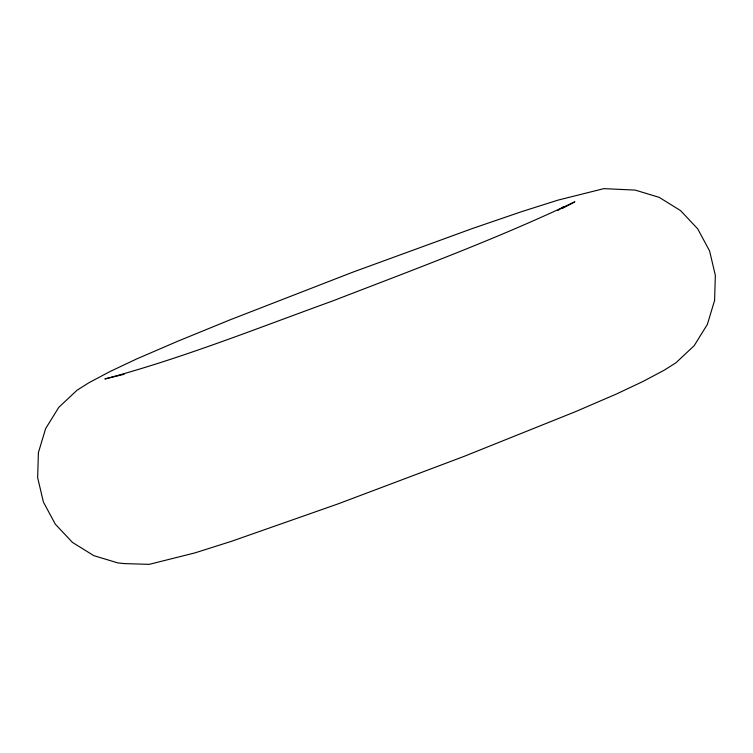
<?xml version="1.0" encoding="UTF-8"?>
<svg xmlns="http://www.w3.org/2000/svg" width="753" height="753" viewBox="0 0 753 753"><rect width="100%" height="100%" fill="white"/><g stroke="black" fill="none" stroke-linecap="round" stroke-linejoin="round"><path stroke-width="1.13" d="M561.954 208.365L563.611 206.811L557.728 210.52M562.82 208.204L574.85 201.813C495.945 239.228 413.924 269.536 332.534 301.002C257.149 328.289 182.442 358.268 104.883 378.947L124.207 374.288M38.403 452.6L37.65 477.647L43.41 502.044L55.289 524.144L72.476 542.424L93.805 555.648L117.826 562.905L124.612 563.602L149.169 564.355L194.942 552.89L231.557 541.285L338.05 503.889L463.97 456.422L575.593 411.618L616.302 394.073L642.987 381.46L664.042 370.288L675.93 362.805L694.191 345.674L707.378 324.383L714.597 300.4L715.35 275.353L709.59 250.956L697.711 228.856L680.524 210.576L659.195 197.352L635.174 190.095L603.831 188.645L558.058 200.11L521.443 211.715L472.639 228.432L352.329 272.351L229.364 320.119L177.407 341.382L136.698 358.927L110.013 371.54L88.958 382.712L77.07 390.195L58.809 407.326L45.622 428.617L38.403 452.6"/></g></svg>
